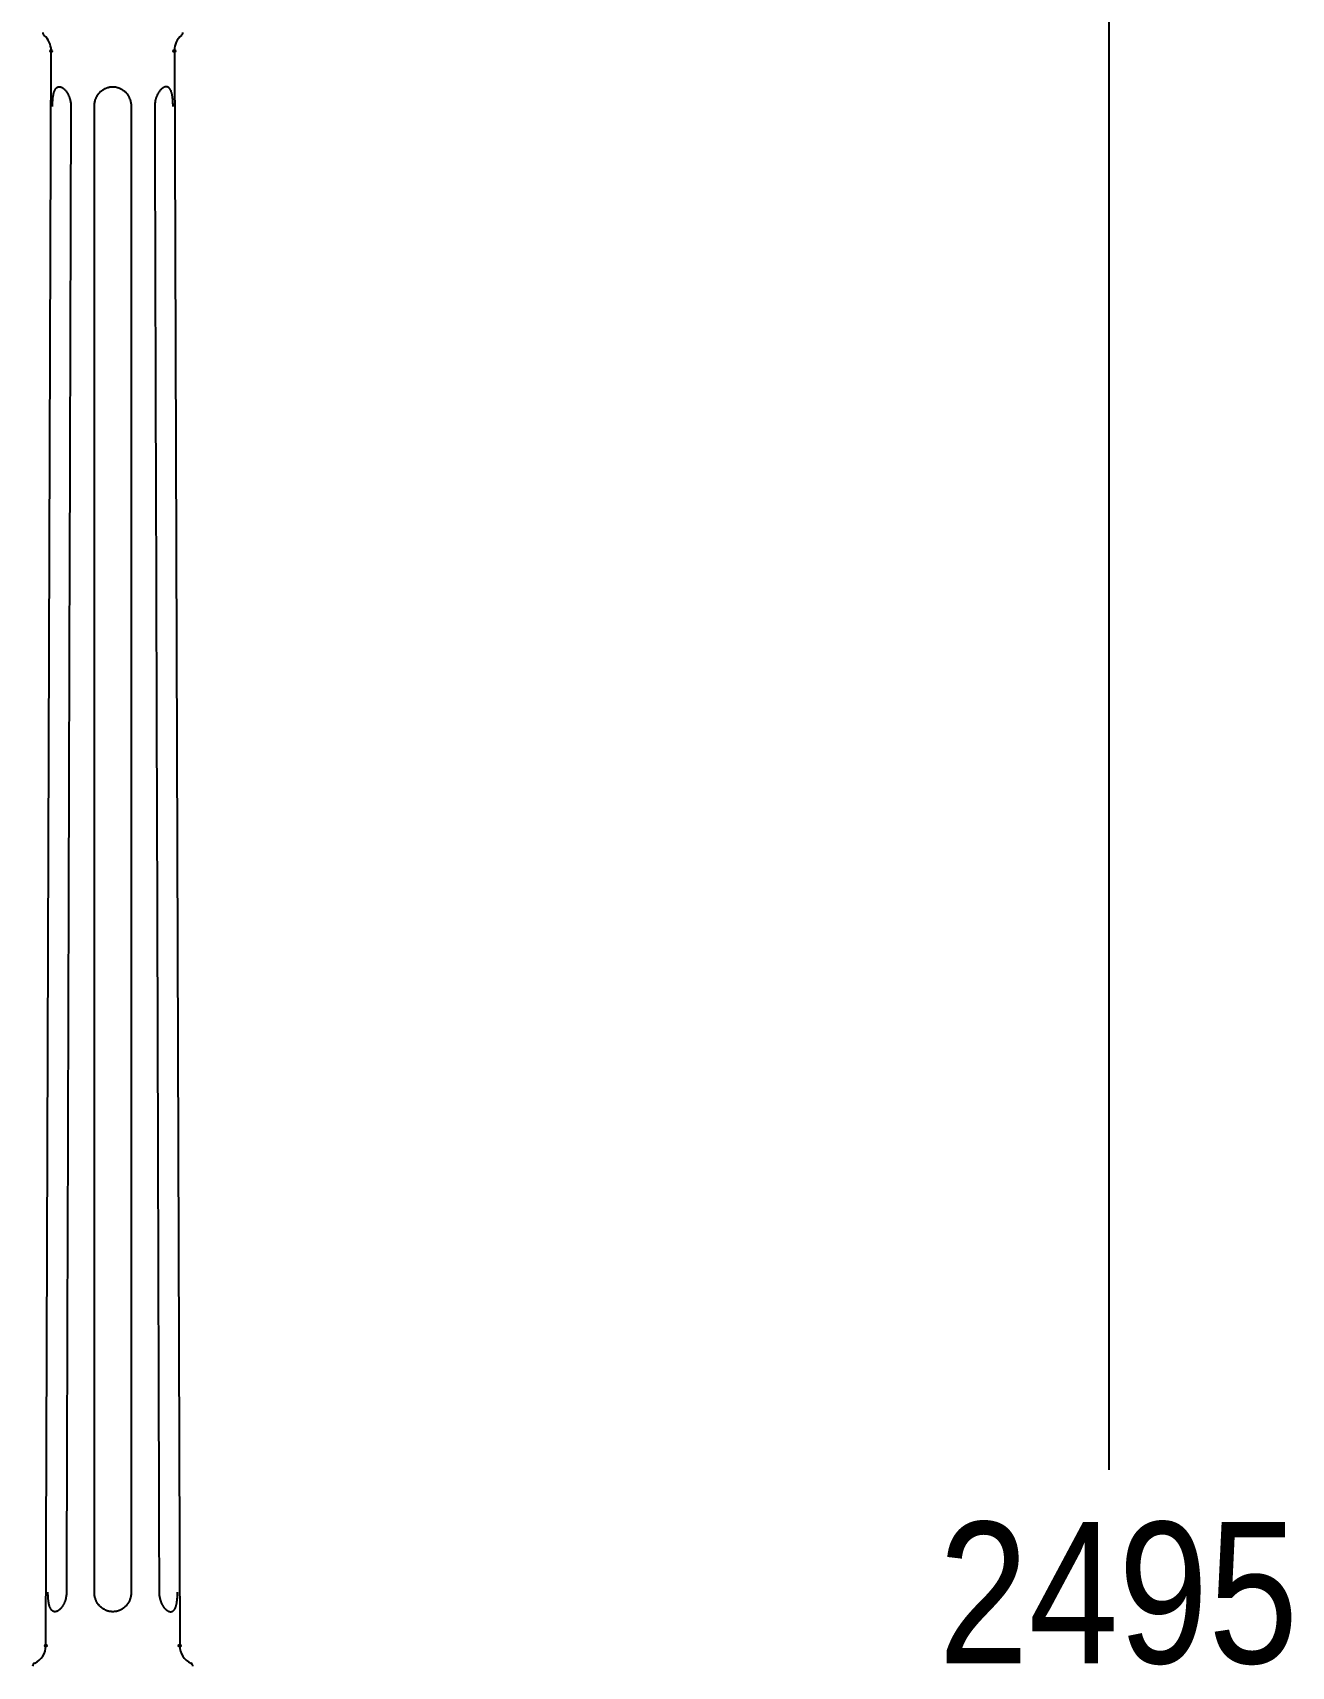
# Model space of a CAD drawing. Extents: x 0 to 104, y 0 to 335.
# Drawn here: x 37 to 104.1, y 181.8 to 268.8 of the extents above; entities that cross this region are included whole.
import ezdxf

# ---------------------------------------------------------------- set-up
doc = ezdxf.new("R2010")
doc.units = 0
doc.layers.add('LIVELLO_1', color=160, linetype='Continuous')
doc.styles.add('STD', font='txt')

# ---------------------------------------------------------------- blocks, each defined once
blk = doc.blocks.new('AI9-BLK1')
at = {"layer": 'LIVELLO_1', "color": 7}
for p, q in [((42.505, 166.982), (42.502, 24.734)), ((-14.141, 15.362), (-13.86, 100.372)), ((-7.291, 100.372), (-7.009, 15.362))]:
    blk.add_line(p, q, dxfattribs=at)
blk.add_circle((-13.858, 100.338), 0.0589, dxfattribs=at)
for centre, major_axis, ratio in [((-7.292, 100.338), (0.0009, -0.0594), 0.985404), ((-14.141, 15.362), (0.0001, -0.0593), 0.97529), ((-7.009, 15.362), (0.0004, -0.0593), 0.981079)]:
    blk.add_ellipse(centre, major_axis=major_axis, ratio=ratio, dxfattribs=at)
for points in [[(-14.303, 101.313), (-14.303, 101.253), (-14.276, 101.197), (-14.232, 101.163)], [(-13.86, 100.372), (-13.86, 100.68), (-13.997, 100.969), (-14.232, 101.163)], [(-6.918, 101.163), (-7.152, 100.969), (-7.291, 100.68), (-7.291, 100.372)], [(-6.918, 101.163), (-6.872, 101.197), (-6.844, 101.253), (-6.844, 101.313)], [(-14.733, 14.441), (-14.373, 14.605), (-14.141, 14.966), (-14.141, 15.362)], [(-7.009, 15.362), (-7.007, 14.966), (-6.777, 14.605), (-6.416, 14.441)], [(-14.733, 14.441), (-14.8, 14.407), (-14.844, 14.341), (-14.844, 14.266)], [(-6.305, 14.266), (-6.305, 14.341), (-6.347, 14.407), (-6.416, 14.441)]]:
    blk.add_open_spline(points, degree=3, dxfattribs=at)
for points, knots in [([(-13.787, 97.387), (-13.787, 97.387), (-13.787, 97.502), (-13.787, 97.502), (-13.785, 97.539), (-13.783, 97.574), (-13.782, 97.608), (-13.778, 97.637), (-13.778, 97.661), (-13.775, 97.69), (-13.775, 97.716), (-13.771, 97.743), (-13.77, 97.769), (-13.77, 97.786), (-13.767, 97.804), (-13.763, 97.822), (-13.762, 97.841), (-13.76, 97.858), (-13.757, 97.878), (-13.755, 97.894), (-13.754, 97.91), (-13.752, 97.928), (-13.745, 97.947), (-13.743, 97.964), (-13.742, 97.982), (-13.737, 98), (-13.737, 98.014), (-13.732, 98.032), (-13.727, 98.045), (-13.726, 98.062), (-13.721, 98.083), (-13.716, 98.096), (-13.71, 98.109), (-13.707, 98.123), (-13.702, 98.138), (-13.699, 98.154), (-13.694, 98.168), (-13.688, 98.181), (-13.685, 98.194), (-13.68, 98.205), (-13.673, 98.22), (-13.669, 98.229), (-13.663, 98.242), (-13.661, 98.253), (-13.653, 98.263), (-13.649, 98.271), (-13.641, 98.282), (-13.637, 98.293), (-13.63, 98.303), (-13.625, 98.311), (-13.621, 98.318), (-13.612, 98.326), (-13.607, 98.335), (-13.602, 98.343), (-13.594, 98.351), (-13.588, 98.358), (-13.581, 98.362), (-13.576, 98.369), (-13.569, 98.375), (-13.561, 98.38), (-13.555, 98.385), (-13.547, 98.39), (-13.539, 98.393), (-13.535, 98.399), (-13.528, 98.403), (-13.52, 98.407), (-13.512, 98.407), (-13.505, 98.412), (-13.499, 98.419), (-13.49, 98.42), (-13.484, 98.42), (-13.474, 98.423), (-13.467, 98.423), (-13.461, 98.427), (-13.453, 98.427), (-13.445, 98.427), (-13.438, 98.43), (-13.428, 98.43), (-13.42, 98.43), (-13.412, 98.43), (-13.407, 98.43), (-13.397, 98.427), (-13.389, 98.427), (-13.381, 98.427), (-13.374, 98.423), (-13.364, 98.422), (-13.354, 98.42), (-13.348, 98.419), (-13.338, 98.414), (-13.329, 98.412), (-13.321, 98.407), (-13.312, 98.404), (-13.305, 98.401), (-13.295, 98.399), (-13.287, 98.393), (-13.279, 98.39), (-13.269, 98.385), (-13.262, 98.38), (-13.249, 98.372), (-13.244, 98.369), (-13.231, 98.362), (-13.226, 98.354), (-13.216, 98.35), (-13.208, 98.343), (-13.196, 98.335), (-13.186, 98.326), (-13.178, 98.318), (-13.169, 98.311), (-13.158, 98.303), (-13.149, 98.293), (-13.137, 98.285), (-13.129, 98.274), (-13.12, 98.263), (-13.111, 98.253), (-13.103, 98.242), (-13.091, 98.232), (-13.08, 98.22), (-13.072, 98.205), (-13.064, 98.194), (-13.05, 98.181), (-13.045, 98.168), (-13.032, 98.154), (-13.022, 98.141), (-13.014, 98.127), (-13.004, 98.112), (-12.995, 98.098), (-12.986, 98.083), (-12.978, 98.062), (-12.968, 98.051), (-12.96, 98.032), (-12.951, 98.019), (-12.942, 98), (-12.937, 97.982), (-12.929, 97.964), (-12.922, 97.947), (-12.912, 97.931), (-12.905, 97.912), (-12.899, 97.894), (-12.893, 97.878), (-12.884, 97.858), (-12.881, 97.841), (-12.873, 97.822), (-12.868, 97.804), (-12.863, 97.786), (-12.858, 97.769), (-12.851, 97.743), (-12.846, 97.716), (-12.84, 97.693), (-12.833, 97.666), (-12.83, 97.637), (-12.824, 97.611), (-12.82, 97.574), (-12.815, 97.539), (-12.812, 97.502), (-12.81, 97.467), (-12.808, 97.427), (-12.808, 97.387)], [0, 0, 0, 0, 1, 1, 1, 2, 2, 2, 3, 3, 3, 4, 4, 4, 5, 5, 5, 6, 6, 6, 7, 7, 7, 8, 8, 8, 9, 9, 9, 10, 10, 10, 11, 11, 11, 12, 12, 12, 13, 13, 13, 14, 14, 14, 15, 15, 15, 16, 16, 16, 17, 17, 17, 18, 18, 18, 19, 19, 19, 20, 20, 20, 21, 21, 21, 22, 22, 22, 23, 23, 23, 24, 24, 24, 25, 25, 25, 26, 26, 26, 27, 27, 27, 28, 28, 28, 29, 29, 29, 30, 30, 30, 31, 31, 31, 32, 32, 32, 33, 33, 33, 34, 34, 34, 35, 35, 35, 36, 36, 36, 37, 37, 37, 38, 38, 38, 39, 39, 39, 40, 40, 40, 41, 41, 41, 42, 42, 42, 43, 43, 43, 44, 44, 44, 45, 45, 45, 46, 46, 46, 47, 47, 47, 48, 48, 48, 49, 49, 49, 50, 50, 50, 51, 51, 51, 52, 52, 52, 52]), ([(-11.552, 97.387), (-11.551, 97.424), (-11.551, 97.461), (-11.548, 97.496), (-11.543, 97.529), (-11.541, 97.562), (-11.533, 97.595), (-11.528, 97.623), (-11.523, 97.647), (-11.515, 97.676), (-11.508, 97.696), (-11.502, 97.719), (-11.492, 97.746), (-11.489, 97.761), (-11.482, 97.778), (-11.474, 97.796), (-11.467, 97.815), (-11.461, 97.831), (-11.452, 97.846), (-11.446, 97.863), (-11.438, 97.883), (-11.43, 97.897), (-11.42, 97.916), (-11.408, 97.932), (-11.4, 97.95), (-11.392, 97.968), (-11.382, 97.982), (-11.37, 97.997), (-11.359, 98.014), (-11.347, 98.029), (-11.337, 98.045), (-11.326, 98.061), (-11.314, 98.072), (-11.3, 98.088), (-11.292, 98.103), (-11.275, 98.119), (-11.265, 98.13), (-11.251, 98.146), (-11.239, 98.159), (-11.226, 98.168), (-11.209, 98.181), (-11.198, 98.194), (-11.183, 98.205), (-11.171, 98.22), (-11.157, 98.228), (-11.142, 98.239), (-11.127, 98.25), (-11.113, 98.26), (-11.099, 98.268), (-11.085, 98.277), (-11.069, 98.287), (-11.057, 98.297), (-11.041, 98.303), (-11.027, 98.313), (-11.011, 98.322), (-10.999, 98.329), (-10.984, 98.335), (-10.969, 98.342), (-10.955, 98.346), (-10.943, 98.354), (-10.928, 98.361), (-10.914, 98.366), (-10.9, 98.372), (-10.886, 98.377), (-10.874, 98.38), (-10.859, 98.385), (-10.845, 98.39), (-10.826, 98.393), (-10.81, 98.399), (-10.79, 98.403), (-10.771, 98.407), (-10.751, 98.412), (-10.732, 98.419), (-10.708, 98.42), (-10.682, 98.423), (-10.657, 98.427), (-10.629, 98.427), (-10.601, 98.43), (-10.575, 98.43)], [0, 0, 0, 0, 1, 1, 1, 2, 2, 2, 3, 3, 3, 4, 4, 4, 5, 5, 5, 6, 6, 6, 7, 7, 7, 8, 8, 8, 9, 9, 9, 10, 10, 10, 11, 11, 11, 12, 12, 12, 13, 13, 13, 14, 14, 14, 15, 15, 15, 16, 16, 16, 17, 17, 17, 18, 18, 18, 19, 19, 19, 20, 20, 20, 21, 21, 21, 22, 22, 22, 23, 23, 23, 24, 24, 24, 25, 25, 25, 26, 26, 26, 26]), ([(-10.575, 98.43), (-10.547, 98.43), (-10.517, 98.427), (-10.495, 98.427), (-10.468, 98.423), (-10.442, 98.42), (-10.418, 98.419), (-10.401, 98.412), (-10.378, 98.407), (-10.36, 98.403), (-10.341, 98.399), (-10.322, 98.393), (-10.304, 98.39), (-10.291, 98.385), (-10.276, 98.38), (-10.261, 98.377), (-10.251, 98.372), (-10.236, 98.366), (-10.222, 98.362), (-10.21, 98.354), (-10.194, 98.35), (-10.179, 98.342), (-10.166, 98.335), (-10.15, 98.329), (-10.138, 98.322), (-10.123, 98.313), (-10.106, 98.305), (-10.093, 98.297), (-10.078, 98.29), (-10.065, 98.277), (-10.051, 98.268), (-10.037, 98.26), (-10.023, 98.25), (-10.008, 98.239), (-9.995, 98.228), (-9.978, 98.22), (-9.965, 98.205), (-9.952, 98.194), (-9.939, 98.181), (-9.924, 98.168), (-9.911, 98.159), (-9.898, 98.146), (-9.887, 98.13), (-9.875, 98.119), (-9.86, 98.104), (-9.849, 98.091), (-9.835, 98.077), (-9.822, 98.061), (-9.813, 98.045), (-9.802, 98.03), (-9.789, 98.014), (-9.778, 98), (-9.769, 97.982), (-9.758, 97.968), (-9.748, 97.95), (-9.74, 97.934), (-9.728, 97.916), (-9.722, 97.897), (-9.712, 97.883), (-9.703, 97.863), (-9.696, 97.846), (-9.686, 97.831), (-9.681, 97.815), (-9.676, 97.796), (-9.667, 97.78), (-9.661, 97.765), (-9.656, 97.746), (-9.648, 97.719), (-9.64, 97.696), (-9.635, 97.676), (-9.626, 97.647), (-9.62, 97.623), (-9.617, 97.599), (-9.609, 97.565), (-9.606, 97.529), (-9.603, 97.497), (-9.597, 97.461), (-9.597, 97.424), (-9.595, 97.387)], [0, 0, 0, 0, 1, 1, 1, 2, 2, 2, 3, 3, 3, 4, 4, 4, 5, 5, 5, 6, 6, 6, 7, 7, 7, 8, 8, 8, 9, 9, 9, 10, 10, 10, 11, 11, 11, 12, 12, 12, 13, 13, 13, 14, 14, 14, 15, 15, 15, 16, 16, 16, 17, 17, 17, 18, 18, 18, 19, 19, 19, 20, 20, 20, 21, 21, 21, 22, 22, 22, 23, 23, 23, 24, 24, 24, 25, 25, 25, 26, 26, 26, 26]), ([(-7.36, 97.387), (-7.362, 97.427), (-7.362, 97.467), (-7.362, 97.502), (-7.367, 97.539), (-7.367, 97.574), (-7.367, 97.608), (-7.37, 97.637), (-7.37, 97.661), (-7.375, 97.69), (-7.375, 97.716), (-7.376, 97.743), (-7.378, 97.769), (-7.382, 97.786), (-7.382, 97.804), (-7.385, 97.822), (-7.387, 97.841), (-7.388, 97.858), (-7.391, 97.878), (-7.393, 97.894), (-7.396, 97.91), (-7.4, 97.928), (-7.401, 97.947), (-7.404, 97.964), (-7.406, 97.982), (-7.411, 98), (-7.415, 98.014), (-7.418, 98.032), (-7.421, 98.048), (-7.424, 98.062), (-7.429, 98.083), (-7.432, 98.096), (-7.434, 98.109), (-7.442, 98.123), (-7.448, 98.138), (-7.451, 98.154), (-7.457, 98.168), (-7.461, 98.181), (-7.465, 98.194), (-7.467, 98.205), (-7.475, 98.22), (-7.478, 98.232), (-7.487, 98.242), (-7.49, 98.253), (-7.495, 98.263), (-7.502, 98.271), (-7.506, 98.282), (-7.511, 98.293), (-7.52, 98.303), (-7.525, 98.311), (-7.53, 98.318), (-7.538, 98.326), (-7.542, 98.335), (-7.549, 98.343), (-7.556, 98.351), (-7.563, 98.358), (-7.566, 98.362), (-7.574, 98.369), (-7.58, 98.375), (-7.587, 98.38), (-7.595, 98.385), (-7.6, 98.39), (-7.608, 98.393), (-7.613, 98.399), (-7.62, 98.403), (-7.628, 98.407), (-7.638, 98.407), (-7.641, 98.412), (-7.649, 98.419), (-7.658, 98.42), (-7.666, 98.42), (-7.674, 98.423), (-7.684, 98.423), (-7.689, 98.427), (-7.696, 98.427), (-7.704, 98.427), (-7.71, 98.43), (-7.718, 98.43), (-7.729, 98.43), (-7.737, 98.43), (-7.743, 98.43), (-7.749, 98.427), (-7.76, 98.427), (-7.768, 98.427), (-7.776, 98.423), (-7.782, 98.422), (-7.794, 98.42), (-7.801, 98.419), (-7.81, 98.414), (-7.82, 98.412), (-7.827, 98.407), (-7.837, 98.404), (-7.845, 98.401), (-7.855, 98.399), (-7.865, 98.393), (-7.87, 98.39), (-7.879, 98.385), (-7.888, 98.38), (-7.899, 98.372), (-7.906, 98.369), (-7.916, 98.362), (-7.924, 98.354), (-7.932, 98.35), (-7.942, 98.342), (-7.955, 98.335), (-7.96, 98.326), (-7.973, 98.318), (-7.981, 98.311), (-7.991, 98.303), (-8.001, 98.293), (-8.01, 98.282), (-8.019, 98.271), (-8.031, 98.263), (-8.041, 98.253), (-8.049, 98.242), (-8.057, 98.232), (-8.069, 98.22), (-8.078, 98.205), (-8.087, 98.194), (-8.1, 98.181), (-8.106, 98.168), (-8.116, 98.154), (-8.127, 98.138), (-8.136, 98.127), (-8.146, 98.112), (-8.154, 98.096), (-8.163, 98.083), (-8.172, 98.062), (-8.182, 98.048), (-8.19, 98.032), (-8.198, 98.016), (-8.207, 98), (-8.215, 97.982), (-8.221, 97.964), (-8.229, 97.947), (-8.237, 97.928), (-8.245, 97.91), (-8.249, 97.894), (-8.257, 97.878), (-8.264, 97.858), (-8.267, 97.841), (-8.276, 97.822), (-8.281, 97.804), (-8.287, 97.786), (-8.29, 97.769), (-8.298, 97.743), (-8.304, 97.716), (-8.309, 97.69), (-8.317, 97.661), (-8.32, 97.637), (-8.323, 97.608), (-8.33, 97.574), (-8.334, 97.539), (-8.336, 97.502), (-8.339, 97.467), (-8.34, 97.427), (-8.34, 97.387)], [0, 0, 0, 0, 1, 1, 1, 2, 2, 2, 3, 3, 3, 4, 4, 4, 5, 5, 5, 6, 6, 6, 7, 7, 7, 8, 8, 8, 9, 9, 9, 10, 10, 10, 11, 11, 11, 12, 12, 12, 13, 13, 13, 14, 14, 14, 15, 15, 15, 16, 16, 16, 17, 17, 17, 18, 18, 18, 19, 19, 19, 20, 20, 20, 21, 21, 21, 22, 22, 22, 23, 23, 23, 24, 24, 24, 25, 25, 25, 26, 26, 26, 27, 27, 27, 28, 28, 28, 29, 29, 29, 30, 30, 30, 31, 31, 31, 32, 32, 32, 33, 33, 33, 34, 34, 34, 35, 35, 35, 36, 36, 36, 37, 37, 37, 38, 38, 38, 39, 39, 39, 40, 40, 40, 41, 41, 41, 42, 42, 42, 43, 43, 43, 44, 44, 44, 45, 45, 45, 46, 46, 46, 47, 47, 47, 48, 48, 48, 49, 49, 49, 50, 50, 50, 51, 51, 51, 52, 52, 52, 52]), ([(-12.808, 97.387), (-12.848, 84.194), (-12.887, 70.996), (-12.927, 57.8), (-12.966, 44.607), (-13.004, 31.41), (-13.045, 18.214)], [0, 0, 0, 0, 1, 1, 1, 2, 2, 2, 2]), ([(-11.556, 18.214), (-11.554, 31.41), (-11.554, 44.607), (-11.554, 57.8), (-11.554, 70.996), (-11.552, 84.194), (-11.552, 97.387)], [0, 0, 0, 0, 1, 1, 1, 2, 2, 2, 2]), ([(-9.595, 97.387), (-9.595, 84.194), (-9.595, 70.996), (-9.595, 57.8), (-9.595, 44.607), (-9.594, 31.41), (-9.59, 18.214)], [0, 0, 0, 0, 1, 1, 1, 2, 2, 2, 2]), ([(-8.34, 97.387), (-8.301, 84.194), (-8.262, 70.996), (-8.221, 57.8), (-8.182, 44.607), (-8.144, 31.41), (-8.106, 18.214)], [0, 0, 0, 0, 1, 1, 1, 2, 2, 2, 2]), ([(-13.045, 18.214), (-13.047, 18.177), (-13.047, 18.139), (-13.048, 18.1), (-13.05, 18.065), (-13.053, 18.031), (-13.064, 17.994), (-13.065, 17.967), (-13.072, 17.938), (-13.076, 17.914), (-13.081, 17.888), (-13.088, 17.86), (-13.094, 17.834), (-13.1, 17.815), (-13.104, 17.797), (-13.111, 17.781), (-13.117, 17.763), (-13.122, 17.742), (-13.129, 17.725), (-13.136, 17.707), (-13.141, 17.693), (-13.149, 17.673), (-13.155, 17.656), (-13.163, 17.638), (-13.172, 17.62), (-13.18, 17.604), (-13.188, 17.588), (-13.196, 17.572), (-13.203, 17.558), (-13.213, 17.538), (-13.221, 17.522), (-13.229, 17.508), (-13.239, 17.494), (-13.246, 17.482), (-13.257, 17.465), (-13.265, 17.453), (-13.275, 17.439), (-13.285, 17.426), (-13.293, 17.417), (-13.304, 17.402), (-13.312, 17.391), (-13.321, 17.378), (-13.331, 17.365), (-13.34, 17.359), (-13.348, 17.349), (-13.359, 17.335), (-13.367, 17.327), (-13.377, 17.315), (-13.389, 17.307), (-13.395, 17.299), (-13.407, 17.291), (-13.415, 17.285), (-13.425, 17.275), (-13.436, 17.266), (-13.445, 17.259), (-13.453, 17.253), (-13.461, 17.248), (-13.47, 17.24), (-13.479, 17.235), (-13.489, 17.23), (-13.499, 17.224), (-13.506, 17.219), (-13.515, 17.216), (-13.525, 17.209), (-13.533, 17.208), (-13.543, 17.198), (-13.551, 17.197), (-13.558, 17.193), (-13.569, 17.19), (-13.576, 17.19), (-13.583, 17.184), (-13.594, 17.182), (-13.602, 17.182), (-13.611, 17.179), (-13.621, 17.179), (-13.627, 17.176), (-13.627, 17.176), (-13.653, 17.176), (-13.653, 17.176), (-13.653, 17.176), (-13.676, 17.176), (-13.676, 17.176), (-13.685, 17.176), (-13.693, 17.179), (-13.699, 17.179), (-13.707, 17.181), (-13.714, 17.182), (-13.721, 17.184), (-13.729, 17.184), (-13.737, 17.19), (-13.743, 17.193), (-13.754, 17.197), (-13.76, 17.198), (-13.767, 17.205), (-13.773, 17.208), (-13.782, 17.213), (-13.787, 17.218), (-13.793, 17.222), (-13.801, 17.227), (-13.807, 17.234), (-13.816, 17.24), (-13.823, 17.245), (-13.828, 17.251), (-13.834, 17.258), (-13.842, 17.266), (-13.847, 17.275), (-13.852, 17.285), (-13.86, 17.291), (-13.864, 17.299), (-13.872, 17.309), (-13.878, 17.317), (-13.883, 17.327), (-13.889, 17.341), (-13.895, 17.349), (-13.898, 17.36), (-13.906, 17.372), (-13.909, 17.381), (-13.917, 17.396), (-13.92, 17.408), (-13.926, 17.421), (-13.933, 17.433), (-13.936, 17.449), (-13.941, 17.461), (-13.944, 17.476), (-13.95, 17.49), (-13.952, 17.506), (-13.956, 17.521), (-13.961, 17.534), (-13.966, 17.553), (-13.969, 17.569), (-13.972, 17.583), (-13.977, 17.601), (-13.978, 17.617), (-13.982, 17.635), (-13.985, 17.652), (-13.989, 17.672), (-13.994, 17.691), (-13.995, 17.707), (-13.997, 17.723), (-14, 17.739), (-14.002, 17.758), (-14.003, 17.778), (-14.005, 17.795), (-14.008, 17.813), (-14.01, 17.832), (-14.011, 17.856), (-14.014, 17.882), (-14.014, 17.909), (-14.018, 17.937), (-14.018, 17.965), (-14.023, 17.991), (-14.025, 18.028), (-14.027, 18.065), (-14.027, 18.1), (-14.027, 18.1), (-14.027, 18.214), (-14.027, 18.214)], [0, 0, 0, 0, 1, 1, 1, 2, 2, 2, 3, 3, 3, 4, 4, 4, 5, 5, 5, 6, 6, 6, 7, 7, 7, 8, 8, 8, 9, 9, 9, 10, 10, 10, 11, 11, 11, 12, 12, 12, 13, 13, 13, 14, 14, 14, 15, 15, 15, 16, 16, 16, 17, 17, 17, 18, 18, 18, 19, 19, 19, 20, 20, 20, 21, 21, 21, 22, 22, 22, 23, 23, 23, 24, 24, 24, 25, 25, 25, 26, 26, 26, 27, 27, 27, 28, 28, 28, 29, 29, 29, 30, 30, 30, 31, 31, 31, 32, 32, 32, 33, 33, 33, 34, 34, 34, 35, 35, 35, 36, 36, 36, 37, 37, 37, 38, 38, 38, 39, 39, 39, 40, 40, 40, 41, 41, 41, 42, 42, 42, 43, 43, 43, 44, 44, 44, 45, 45, 45, 46, 46, 46, 47, 47, 47, 48, 48, 48, 49, 49, 49, 50, 50, 50, 51, 51, 51, 52, 52, 52, 52]), ([(-10.575, 17.176), (-10.603, 17.176), (-10.634, 17.176), (-10.663, 17.179), (-10.69, 17.182), (-10.718, 17.184), (-10.743, 17.19), (-10.765, 17.193), (-10.785, 17.198), (-10.808, 17.205), (-10.826, 17.209), (-10.846, 17.216), (-10.865, 17.222), (-10.881, 17.225), (-10.894, 17.23), (-10.91, 17.237), (-10.925, 17.241), (-10.938, 17.248), (-10.953, 17.254), (-10.967, 17.262), (-10.984, 17.27), (-11, 17.275), (-11.016, 17.285), (-11.028, 17.291), (-11.044, 17.303), (-11.061, 17.309), (-11.074, 17.32), (-11.091, 17.33), (-11.107, 17.341), (-11.126, 17.349), (-11.137, 17.36), (-11.152, 17.373), (-11.17, 17.384), (-11.183, 17.396), (-11.201, 17.408), (-11.216, 17.421), (-11.227, 17.436), (-11.242, 17.449), (-11.255, 17.463), (-11.27, 17.479), (-11.284, 17.494), (-11.298, 17.508), (-11.309, 17.522), (-11.325, 17.538), (-11.336, 17.558), (-11.347, 17.571), (-11.361, 17.588), (-11.372, 17.604), (-11.383, 17.62), (-11.397, 17.638), (-11.406, 17.656), (-11.416, 17.673), (-11.427, 17.693), (-11.434, 17.71), (-11.443, 17.728), (-11.452, 17.749), (-11.461, 17.765), (-11.467, 17.782), (-11.474, 17.797), (-11.482, 17.815), (-11.491, 17.839), (-11.5, 17.861), (-11.507, 17.888), (-11.515, 17.914), (-11.523, 17.938), (-11.528, 17.967), (-11.533, 17.994), (-11.541, 18.028), (-11.548, 18.065), (-11.551, 18.1), (-11.554, 18.139), (-11.554, 18.177), (-11.556, 18.214)], [0, 0, 0, 0, 1, 1, 1, 2, 2, 2, 3, 3, 3, 4, 4, 4, 5, 5, 5, 6, 6, 6, 7, 7, 7, 8, 8, 8, 9, 9, 9, 10, 10, 10, 11, 11, 11, 12, 12, 12, 13, 13, 13, 14, 14, 14, 15, 15, 15, 16, 16, 16, 17, 17, 17, 18, 18, 18, 19, 19, 19, 20, 20, 20, 21, 21, 21, 22, 22, 22, 23, 23, 23, 24, 24, 24, 24]), ([(-9.59, 18.214), (-9.595, 18.177), (-9.595, 18.139), (-9.597, 18.1), (-9.603, 18.065), (-9.607, 18.028), (-9.615, 17.994), (-9.62, 17.965), (-9.626, 17.938), (-9.635, 17.914), (-9.642, 17.887), (-9.651, 17.86), (-9.661, 17.834), (-9.667, 17.815), (-9.676, 17.797), (-9.681, 17.781), (-9.687, 17.763), (-9.696, 17.742), (-9.705, 17.725), (-9.714, 17.707), (-9.725, 17.693), (-9.732, 17.673), (-9.744, 17.656), (-9.753, 17.638), (-9.768, 17.62), (-9.778, 17.601), (-9.789, 17.587), (-9.802, 17.571), (-9.814, 17.554), (-9.827, 17.538), (-9.842, 17.521), (-9.852, 17.506), (-9.866, 17.49), (-9.88, 17.476), (-9.894, 17.461), (-9.907, 17.449), (-9.923, 17.434), (-9.937, 17.421), (-9.952, 17.408), (-9.967, 17.396), (-9.984, 17.384), (-9.996, 17.372), (-10.011, 17.36), (-10.026, 17.349), (-10.042, 17.341), (-10.059, 17.33), (-10.073, 17.32), (-10.087, 17.309), (-10.105, 17.299), (-10.12, 17.291), (-10.134, 17.285), (-10.149, 17.275), (-10.166, 17.27), (-10.179, 17.262), (-10.195, 17.254), (-10.21, 17.248), (-10.225, 17.241), (-10.24, 17.237), (-10.254, 17.23), (-10.269, 17.225), (-10.284, 17.222), (-10.302, 17.216), (-10.322, 17.209), (-10.343, 17.205), (-10.363, 17.198), (-10.386, 17.193), (-10.406, 17.19), (-10.432, 17.184), (-10.458, 17.182), (-10.484, 17.179), (-10.514, 17.176), (-10.544, 17.176), (-10.575, 17.176)], [0, 0, 0, 0, 1, 1, 1, 2, 2, 2, 3, 3, 3, 4, 4, 4, 5, 5, 5, 6, 6, 6, 7, 7, 7, 8, 8, 8, 9, 9, 9, 10, 10, 10, 11, 11, 11, 12, 12, 12, 13, 13, 13, 14, 14, 14, 15, 15, 15, 16, 16, 16, 17, 17, 17, 18, 18, 18, 19, 19, 19, 20, 20, 20, 21, 21, 21, 22, 22, 22, 23, 23, 23, 24, 24, 24, 24]), ([(-8.106, 18.214), (-8.103, 18.177), (-8.102, 18.139), (-8.1, 18.1), (-8.1, 18.065), (-8.093, 18.031), (-8.087, 17.994), (-8.083, 17.967), (-8.077, 17.938), (-8.074, 17.914), (-8.066, 17.888), (-8.06, 17.86), (-8.055, 17.834), (-8.049, 17.815), (-8.046, 17.797), (-8.038, 17.781), (-8.033, 17.763), (-8.026, 17.742), (-8.021, 17.725), (-8.016, 17.71), (-8.008, 17.693), (-8.001, 17.673), (-7.993, 17.656), (-7.986, 17.638), (-7.977, 17.62), (-7.97, 17.604), (-7.96, 17.588), (-7.955, 17.572), (-7.945, 17.558), (-7.936, 17.54), (-7.929, 17.524), (-7.919, 17.511), (-7.911, 17.497), (-7.901, 17.484), (-7.891, 17.468), (-7.884, 17.453), (-7.875, 17.439), (-7.867, 17.431), (-7.856, 17.417), (-7.848, 17.402), (-7.838, 17.392), (-7.829, 17.38), (-7.82, 17.37), (-7.809, 17.359), (-7.801, 17.349), (-7.791, 17.341), (-7.782, 17.327), (-7.774, 17.317), (-7.761, 17.309), (-7.754, 17.299), (-7.743, 17.291), (-7.733, 17.285), (-7.724, 17.275), (-7.715, 17.27), (-7.707, 17.259), (-7.696, 17.254), (-7.689, 17.248), (-7.677, 17.24), (-7.671, 17.235), (-7.659, 17.23), (-7.649, 17.224), (-7.641, 17.219), (-7.633, 17.216), (-7.625, 17.209), (-7.616, 17.208), (-7.608, 17.198), (-7.599, 17.197), (-7.589, 17.193), (-7.58, 17.19), (-7.574, 17.19), (-7.566, 17.184), (-7.556, 17.182), (-7.549, 17.182), (-7.539, 17.179), (-7.53, 17.179), (-7.523, 17.176), (-7.523, 17.176), (-7.497, 17.176), (-7.497, 17.176), (-7.497, 17.176), (-7.475, 17.176), (-7.475, 17.176), (-7.465, 17.176), (-7.459, 17.179), (-7.451, 17.179), (-7.442, 17.181), (-7.434, 17.182), (-7.426, 17.184), (-7.42, 17.184), (-7.413, 17.19), (-7.404, 17.193), (-7.396, 17.197), (-7.388, 17.198), (-7.382, 17.205), (-7.375, 17.208), (-7.368, 17.213), (-7.36, 17.218), (-7.354, 17.222), (-7.349, 17.227), (-7.342, 17.234), (-7.334, 17.24), (-7.326, 17.245), (-7.323, 17.251), (-7.314, 17.258), (-7.309, 17.266), (-7.301, 17.275), (-7.294, 17.285), (-7.291, 17.291), (-7.285, 17.299), (-7.278, 17.309), (-7.271, 17.317), (-7.266, 17.327), (-7.26, 17.341), (-7.253, 17.349), (-7.25, 17.36), (-7.242, 17.372), (-7.238, 17.381), (-7.233, 17.396), (-7.23, 17.408), (-7.224, 17.421), (-7.217, 17.433), (-7.216, 17.449), (-7.208, 17.461), (-7.204, 17.476), (-7.201, 17.49), (-7.196, 17.506), (-7.192, 17.521), (-7.188, 17.535), (-7.184, 17.553), (-7.178, 17.569), (-7.176, 17.583), (-7.173, 17.601), (-7.169, 17.617), (-7.166, 17.635), (-7.163, 17.652), (-7.16, 17.672), (-7.158, 17.691), (-7.152, 17.707), (-7.152, 17.723), (-7.15, 17.741), (-7.148, 17.758), (-7.145, 17.778), (-7.144, 17.795), (-7.144, 17.813), (-7.14, 17.832), (-7.135, 17.856), (-7.133, 17.882), (-7.133, 17.909), (-7.132, 17.937), (-7.13, 17.965), (-7.127, 17.991), (-7.127, 18.028), (-7.125, 18.065), (-7.125, 18.1), (-7.125, 18.139), (-7.125, 18.177), (-7.122, 18.214)], [0, 0, 0, 0, 1, 1, 1, 2, 2, 2, 3, 3, 3, 4, 4, 4, 5, 5, 5, 6, 6, 6, 7, 7, 7, 8, 8, 8, 9, 9, 9, 10, 10, 10, 11, 11, 11, 12, 12, 12, 13, 13, 13, 14, 14, 14, 15, 15, 15, 16, 16, 16, 17, 17, 17, 18, 18, 18, 19, 19, 19, 20, 20, 20, 21, 21, 21, 22, 22, 22, 23, 23, 23, 24, 24, 24, 25, 25, 25, 26, 26, 26, 27, 27, 27, 28, 28, 28, 29, 29, 29, 30, 30, 30, 31, 31, 31, 32, 32, 32, 33, 33, 33, 34, 34, 34, 35, 35, 35, 36, 36, 36, 37, 37, 37, 38, 38, 38, 39, 39, 39, 40, 40, 40, 41, 41, 41, 42, 42, 42, 43, 43, 43, 44, 44, 44, 45, 45, 45, 46, 46, 46, 47, 47, 47, 48, 48, 48, 49, 49, 49, 50, 50, 50, 51, 51, 51, 52, 52, 52, 52])]:
    blk.add_open_spline(points, degree=3, knots=knots, dxfattribs=at)
at = {"layer": 'LIVELLO_1', "color": 7, "insert": (33.432, 21.951), "char_height": 7.52137, "attachment_point": 1, "style": 'STD'}
blk.add_mtext('\\fArial Narrow|b0|i0;\\H7.5214;\\C7;2495', dxfattribs=at)

msp = doc.modelspace()

# ---------------------------------------------------------------- block references
at = {"layer": 'LIVELLO_1', "color": 7}
msp.add_blockref('AI9-BLK1', (51.872975, 167.529137), dxfattribs=at)

doc.saveas('drawing.dxf')
